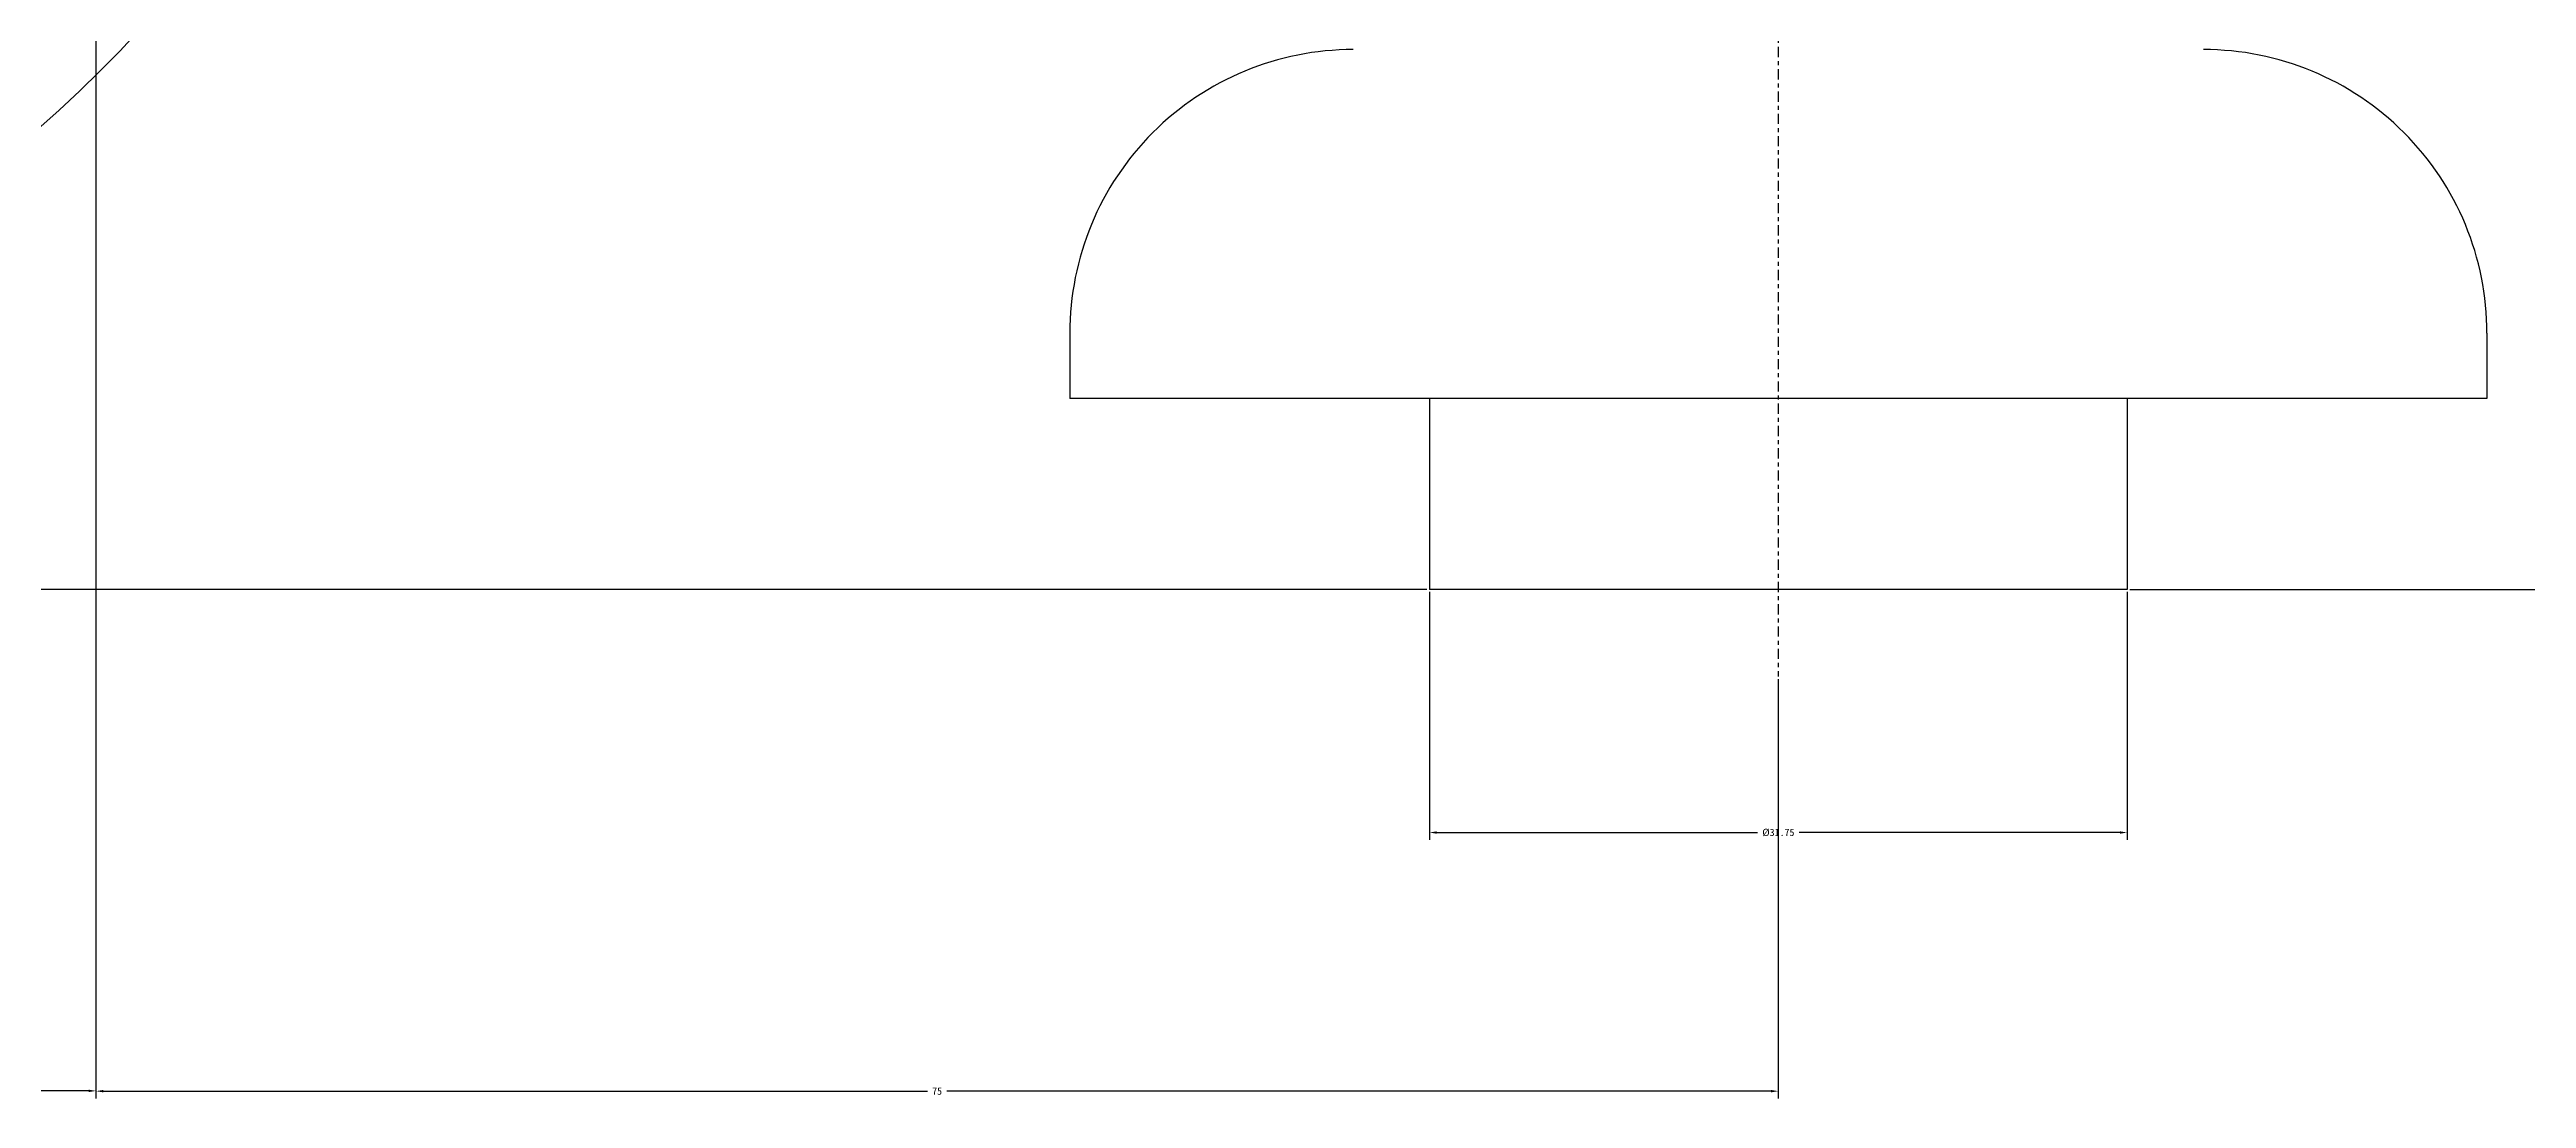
# Model space of a CAD drawing. Header units: inches. Extents: x -551 to -341, y 564 to 861.
# Drawn here: x -438.8 to -377.6, y 644.8 to 670.7 of the extents above; entities that cross this region are included whole.
import ezdxf

# ---------------------------------------------------------------- set-up
doc = ezdxf.new("R2010")
doc.units = ezdxf.units.IN
doc.header["$LTSCALE"] = 0.03937
doc.header["$MEASUREMENT"] = 0
doc.linetypes.add('CENTER', pattern=[10.16, 6.35, -1.27, 1.27, -1.27])
for name, color, linetype in [('002', 7, 'Continuous'), ('CENTER', 1, 'Continuous'), ('DEMA', 5, 'Continuous')]:
    doc.layers.add(name, color=color, linetype=linetype)
doc.dimstyles.get("Standard").update_dxf_attribs({"dimtxt": 0.18, "dimasz": 0.18, "dimexe": 0.18, "dimexo": 0.0625, "dimgap": 0.09, "dimtad": 0, "dimtih": 1, "dimtoh": 1, "dimdec": 4, "dimzin": 0, "dimdsep": 46, "dimtxsty": 'Standard', "dimcen": 0.09, "dimadec": 0, "dimazin": 0, "dimtfac": 1, "dimtdec": 4, "dimtofl": 0, "dimtmove": 0, "dimatfit": 3, "dimfxl": 0, "dimtolj": 1, "dimtzin": 0, "dimarcsym": 0})

# ---------------------------------------------------------------- blocks, each defined once
blk = doc.blocks.new('*D1')
at = {"layer": 'Defpoints', "color": 0}
for p in [(-416.876, 721.762), (-458.111, 670.254), (-457.691, 670.254)]:
    blk.add_point(p, dxfattribs=at)
at = {"layer": 'DEMA', "color": 0, "lineweight": -2}
for p, q in [((-416.938, 721.762), (-458.291, 721.762)), ((-458.111, 721.582), (-458.111, 696.19)), ((-458.111, 670.434), (-458.111, 695.826)), ((-457.754, 670.254), (-458.291, 670.254))]:
    blk.add_line(p, q, dxfattribs=at)
at = {"layer": 'DEMA', "color": 0}
for points in [[(-458.081, 721.582), (-458.141, 721.582), (-458.111, 721.762)], [(-458.141, 670.434), (-458.081, 670.434), (-458.111, 670.254)]]:
    blk.add_solid(points, dxfattribs=at)
at = {"layer": 'DEMA', "color": 0, "insert": (-458.111, 696.008), "char_height": 0.18, "attachment_point": 5}
blk.add_mtext('\\A1;91', dxfattribs=at)
blk = doc.blocks.new('*D2')
at = {"layer": 'Defpoints', "color": 0}
for p in [(-437.641, 692.853), (-478.543, 690.7), (-437.641, 644.991)]:
    blk.add_point(p, dxfattribs=at)
at = {"layer": 'DEMA', "color": 0, "lineweight": -2}
for p, q in [((-437.641, 692.791), (-437.641, 644.811)), ((-478.543, 690.638), (-478.543, 644.811)), ((-478.363, 644.991), (-458.333, 644.991)), ((-437.821, 644.991), (-457.851, 644.991))]:
    blk.add_line(p, q, dxfattribs=at)
at = {"layer": 'DEMA', "color": 0}
for points in [[(-478.363, 645.021), (-478.363, 644.961), (-478.543, 644.991)], [(-437.821, 644.961), (-437.821, 645.021), (-437.641, 644.991)]]:
    blk.add_solid(points, dxfattribs=at)
at = {"layer": 'DEMA', "color": 0, "insert": (-458.092, 644.991), "char_height": 0.18, "attachment_point": 5}
blk.add_mtext('\\A1;76', dxfattribs=at)
blk = doc.blocks.new('*D3')
at = {"layer": 'Defpoints', "color": 0}
for p in [(-437.641, 692.853), (-396.113, 655.216), (-396.113, 644.984)]:
    blk.add_point(p, dxfattribs=at)
at = {"layer": 'DEMA', "color": 0, "lineweight": -2}
for p, q in [((-437.641, 692.791), (-437.641, 644.804)), ((-396.113, 655.154), (-396.113, 644.804)), ((-437.461, 644.984), (-417.118, 644.984)), ((-396.293, 644.984), (-416.636, 644.984))]:
    blk.add_line(p, q, dxfattribs=at)
at = {"layer": 'DEMA', "color": 0}
for points in [[(-437.461, 645.014), (-437.461, 644.954), (-437.641, 644.984)], [(-396.293, 644.954), (-396.293, 645.014), (-396.113, 644.984)]]:
    blk.add_solid(points, dxfattribs=at)
at = {"layer": 'DEMA', "color": 0, "insert": (-416.877, 644.984), "char_height": 0.18, "attachment_point": 5}
blk.add_mtext('\\A1;75', dxfattribs=at)
blk = doc.blocks.new('*D4')
at = {"layer": 'Defpoints', "color": 0}
for p in [(-404.722, 657.366), (-387.5, 657.366), (-387.5, 651.366)]:
    blk.add_point(p, dxfattribs=at)
at = {"layer": 'DEMA', "color": 0, "lineweight": -2}
for p, q in [((-404.722, 657.303), (-404.722, 651.186)), ((-387.5, 657.303), (-387.5, 651.186)), ((-404.542, 651.366), (-396.623, 651.366)), ((-387.68, 651.366), (-395.599, 651.366))]:
    blk.add_line(p, q, dxfattribs=at)
at = {"layer": 'DEMA', "color": 0}
for points in [[(-404.542, 651.396), (-404.542, 651.336), (-404.722, 651.366)], [(-387.68, 651.336), (-387.68, 651.396), (-387.5, 651.366)]]:
    blk.add_solid(points, dxfattribs=at)
at = {"layer": 'DEMA', "color": 0, "insert": (-396.111, 651.366), "char_height": 0.18, "attachment_point": 5}
blk.add_mtext('\\A1;Ø31.75', dxfattribs=at)
blk = doc.blocks.new('*D5')
at = {"layer": 'Defpoints', "color": 0}
for p in [(-416.876, 721.762), (-387.5, 657.366), (-370.245, 657.366)]:
    blk.add_point(p, dxfattribs=at)
at = {"layer": 'DEMA', "color": 0, "lineweight": -2}
for p, q in [((-416.813, 721.762), (-370.065, 721.762)), ((-370.245, 721.582), (-370.245, 689.748)), ((-370.245, 657.546), (-370.245, 689.38)), ((-387.437, 657.366), (-370.065, 657.366))]:
    blk.add_line(p, q, dxfattribs=at)
at = {"layer": 'DEMA', "color": 0}
for points in [[(-370.215, 721.582), (-370.275, 721.582), (-370.245, 721.762)], [(-370.275, 657.546), (-370.215, 657.546), (-370.245, 657.366)]]:
    blk.add_solid(points, dxfattribs=at)
at = {"layer": 'DEMA', "color": 0, "insert": (-370.245, 689.564), "char_height": 0.18, "attachment_point": 5}
blk.add_mtext('\\A1;430', dxfattribs=at)
blk = doc.blocks.new('*D6')
at = {"layer": 'Defpoints', "color": 0}
for p in [(-490.384, 740.752), (-499.384, 657.366), (-404.722, 657.366)]:
    blk.add_point(p, dxfattribs=at)
at = {"layer": 'DEMA', "color": 0, "lineweight": -2}
for p, q in [((-490.446, 740.752), (-499.564, 740.752)), ((-499.384, 740.572), (-499.384, 699.241)), ((-499.384, 657.546), (-499.384, 698.877)), ((-404.785, 657.366), (-499.564, 657.366))]:
    blk.add_line(p, q, dxfattribs=at)
at = {"layer": 'DEMA', "color": 0}
for points in [[(-499.354, 740.572), (-499.414, 740.572), (-499.384, 740.752)], [(-499.414, 657.546), (-499.354, 657.546), (-499.384, 657.366)]]:
    blk.add_solid(points, dxfattribs=at)
at = {"layer": 'DEMA', "color": 0, "insert": (-499.384, 699.059), "char_height": 0.18, "attachment_point": 5}
blk.add_mtext('\\A1;119', dxfattribs=at)

msp = doc.modelspace()

# ---------------------------------------------------------------- linework, layer by layer
at = {"layer": '002'}
for p, q in [((-413.60218, 663.68932), (-413.60218, 662.07475)), ((-378.61976, 663.68932), (-378.61976, 662.07475)), ((-378.61976, 662.07475), (-413.60218, 662.07475)), ((-404.72203, 662.07475), (-404.72203, 657.36558)), ((-387.49991, 662.07475), (-387.49991, 657.36558)), ((-387.49991, 657.36558), (-404.72203, 657.36558))]:
    msp.add_line(p, q, dxfattribs=at)
for centre, radius, start, end in [((-458.09203, 690.70068), 29.06232, 180, 0), ((-406.6057, 663.68932), 6.99648, 89.999981, 180), ((-385.61624, 663.68932), 6.99648, 0, 90.000019)]:
    msp.add_arc(centre, radius, start, end, dxfattribs=at)
at = {"layer": 'CENTER', "linetype": 'CENTER'}
msp.add_line((-396.11272, 700.99914), (-396.11272, 655.21637), dxfattribs=at)

# ---------------------------------------------------------------- dimensions: what is measured, and where the dimension line sits
at = {"layer": 'DEMA'}
for base, p1, p2, text, picture, middle in [((-499.3835, 657.36558), (-490.3835, 740.75246), (-404.72203, 657.36558), '119', '*D6', (-499.3835, 699.05902)), ((-458.1108, 670.25375), (-416.87587, 721.76229), (-457.69142, 670.25375), '91', '*D1', (-458.1108, 696.00802)), ((-370.24513, 657.36558), (-416.87587, 721.76229), (-387.49991, 657.36558), '430', '*D5', (-370.24513, 689.56393))]:
    dim = msp.add_linear_dim(base=base, p1=p1, p2=p2, angle=90, text=text, dimstyle='Standard', override={"dimtmove": 1}, dxfattribs=at)
    dim.commit()
    dim.dimension.update_dxf_attribs({"geometry": picture, "text_midpoint": middle})
for base, p1, p2, text, picture, middle in [((-437.64077, 644.99124), (-478.5433, 690.70047), (-437.64077, 692.85344), '76', '*D2', (-458.09203, 644.99124)), ((-396.11272, 644.98443), (-437.64077, 692.85344), (-396.11272, 655.21637), '75', '*D3', (-416.87675, 644.98443)), ((-387.49991, 651.36558), (-404.72203, 657.36558), (-387.49991, 657.36558), 'Ø31.75', '*D4', (-396.11097, 651.36558))]:
    dim = msp.add_linear_dim(base=base, p1=p1, p2=p2, text=text, dimstyle='Standard', override={"dimtmove": 1}, dxfattribs=at)
    dim.commit()
    dim.dimension.update_dxf_attribs({"geometry": picture, "text_midpoint": middle})

doc.saveas('drawing.dxf')
